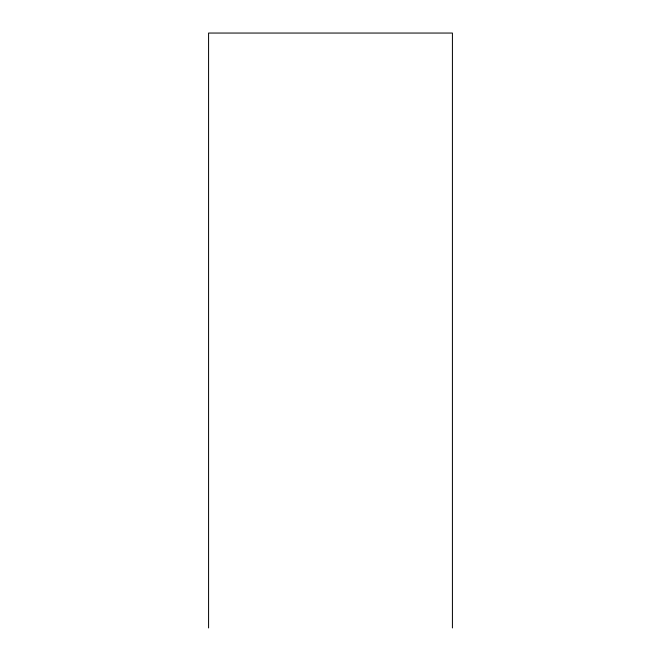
<?xml version="1.0" encoding="UTF-8"?>
<svg xmlns="http://www.w3.org/2000/svg" width="661" height="661" viewBox="0 0 661 661"><rect width="100%" height="100%" fill="white"/><g stroke="black" fill="none" stroke-linecap="round" stroke-linejoin="round"><path stroke-width="0.99" d="M452.421 627.95L452.421 33.05L208.579 33.05L208.579 627.95"/></g></svg>
